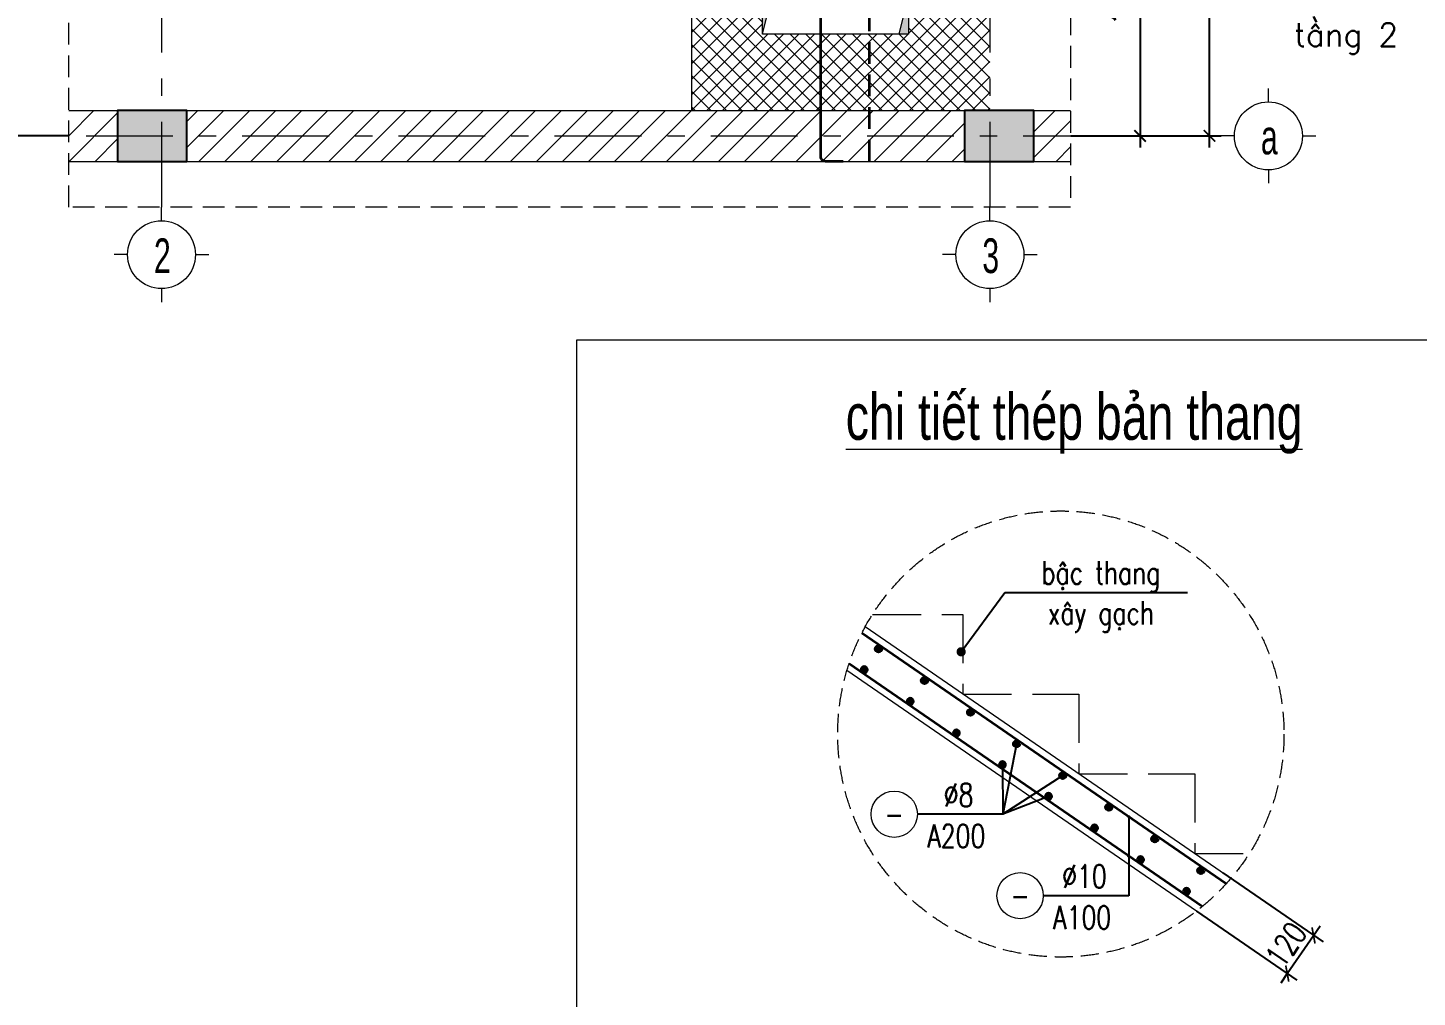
# Model space of a CAD drawing. Extents: x -2098986 to 943, y -1296280 to 73591.
# Drawn here: x -1822283 to -1810274, y -1284120 to -1275738 of the extents above; entities that cross this region are included whole.
import ezdxf
from ezdxf.enums import TextEntityAlignment as Align

# ---------------------------------------------------------------- set-up
doc = ezdxf.new("R2010")
doc.units = 0
doc.header["$LTSCALE"] = 150
doc.header["$PDMODE"] = 35
for name, pattern in [('_An', [5, 3.5, -1.5]), ('_Tim', [9, 5, -1.5, 1, -1.5]), ('DASHED2', [0.375, 0.25, -0.125]), ('HIDDEN', [0.375, 0.25, -0.125])]:
    doc.linetypes.add(name, pattern=pattern)
doc.layers.get('0').update_dxf_attribs({"lineweight": 18})
doc.layers.get('Defpoints').update_dxf_attribs({"lineweight": 18})
doc.layers.add('DIM', color=1, linetype='Continuous')
doc.layers.add('HATCH', color=8, linetype='Continuous')
for name, color, linetype, lineweight in [('LS-DIM', 251, 'Continuous', 13), ('LS-HATCH', 147, 'Continuous', 9), ('LS-TEXT', 60, 'Continuous', 20), ('LS-THAY', 7, 'Continuous', 20), ('LS-THEP', 3, 'Continuous', 35), ('LS-TRUC', 108, '_Tim', 9)]:
    doc.layers.add(name, color=color, linetype=linetype, lineweight=lineweight)
doc.styles.add('KCVN-COMM', font='vnsimli.shx', dxfattribs={"width": 0.7, "height": 220})
doc.styles.add('KCVN-LEADER', font='vnromadi.shx', dxfattribs={"width": 0.7, "height": 4})
doc.styles.add('romans.shx', font='romans.shx', dxfattribs={"width": 0.75, "bigfont": 'vns.shx'})
doc.styles.add('vnsimpli', font='vnsimli.shx', dxfattribs={"width": 0.75})
doc.dimstyles.new('D25', dxfattribs={"dimscale": 0, "dimtxt": 200, "dimasz": 100, "dimexe": 100, "dimexo": 0, "dimgap": 50, "dimtad": 1, "dimdec": 0, "dimlfac": 0.25, "dimdsep": 46, "dimtxsty": 'vnsimpli', "dimblk1": 'ARCHTICK', "dimblk2": 'ARCHTICK', "dimsah": 1, "dimcen": 0, "dimdle": 100, "dimclrd": 256, "dimclre": 256, "dimclrt": 60, "dimadec": 0, "dimazin": 0, "dimtfac": 0.004, "dimtdec": 0, "dimtix": 1, "dimtmove": 2, "dimatfit": 3, "dimldrblk": 'ARCHTICK', "dimfxl": 1, "dimtolj": 1, "dimarcsym": 0})
doc.dimstyles.new('D50', dxfattribs={"dimtxt": 200, "dimasz": 100, "dimexe": 100, "dimexo": 0, "dimgap": 50, "dimtad": 1, "dimdec": 0, "dimlfac": 0.5, "dimzin": 0, "dimdsep": 46, "dimtxsty": 'vnsimpli', "dimblk1": 'ARCHTICK', "dimblk2": 'ARCHTICK', "dimsah": 1, "dimcen": 0, "dimdle": 100, "dimclrd": 256, "dimclre": 256, "dimclrt": 60, "dimadec": 0, "dimazin": 0, "dimtfac": 0.02, "dimtdec": 0, "dimtix": 1, "dimtmove": 2, "dimatfit": 3, "dimldrblk": 'ARCHTICK', "dimfxl": 100, "dimtolj": 1, "dimtzin": 0, "dimarcsym": 0})
doc.dimstyles.new('LE1', dxfattribs={"dimtxt": 2.5, "dimasz": 1.2, "dimexe": 1.25, "dimexo": 0, "dimgap": 0.66, "dimtad": 1, "dimdec": 0, "dimdsep": 46, "dimtxsty": 'KCVN-COMM', "dimblk1": 'ARCHTICK', "dimblk2": 'ARCHTICK', "dimsah": 1, "dimcen": 2.5, "dimclrd": 256, "dimclre": 256, "dimclrt": 60, "dimadec": 0, "dimazin": 0, "dimtfac": 1, "dimtdec": 0, "dimtix": 1, "dimtmove": 2, "dimatfit": 3, "dimldrblk": 'DOT', "dimfxl": 1.25, "dimtolj": 1, "dimtzin": 0, "dimarcsym": 0})
doc.dimstyles.new('LS.GHI CHU', dxfattribs={"dimtxt": 200, "dimasz": 120, "dimexe": 120, "dimexo": 120, "dimgap": 80, "dimtad": 1, "dimdec": 0, "dimzin": 0, "dimdsep": 46, "dimtxsty": 'romans.shx', "dimblk": 'ARCHTICK', "dimcen": 0.09, "dimdle": 120, "dimclrd": 256, "dimclre": 8, "dimclrt": 7, "dimadec": 0, "dimazin": 0, "dimtfac": 1, "dimtdec": 0, "dimtofl": 0, "dimtmove": 0, "dimatfit": 3, "dimldrblk": 'ARCHTICK', "dimfxl": 1, "dimtolj": 1, "dimtzin": 0, "dimarcsym": 0})

# ---------------------------------------------------------------- blocks, each defined once
blk = doc.blocks.new('_ArchTick')
at = {"layer": 'DIM', "color": 0, "const_width": 0.15}
blk.add_lwpolyline([(-0.5, -0.5), (0.5, 0.5)], dxfattribs=at)
blk = doc.blocks.new('_DOT')
at = {"color": 0, "linetype": 'ByBlock'}
blk.add_line((-0.5, 0), (-1, 0), dxfattribs=at)
at = {"color": 0, "linetype": 'ByBlock', "const_width": 0.5}
blk.add_lwpolyline([(-0.25, 0, 1), (0.25, 0, 1)], format="xyb", close=True, dxfattribs=at)
blk = doc.blocks.new('cthep')
for radius in [20, 16.5, 16.5, 13, 9.5, 9.5, 6, 2.5]:
    blk.add_circle((0, 20), radius)
blk = doc.blocks.new('*D1397')
at = {"layer": 'Defpoints', "color": 0, "transparency": 16777216}
for p in [(-1811954, -1283045), (-1812181, -1283375), (-1811170, -1283585)]:
    blk.add_point(p, dxfattribs=at)
at = {"layer": 'LS-DIM', "lineweight": -2, "transparency": 16777216}
for p, q in [((-1811954, -1283045), (-1811087, -1283641)), ((-1812181, -1283375), (-1811314, -1283971)), ((-1811170, -1283585), (-1811113, -1283502)), ((-1811397, -1283915), (-1811170, -1283585)), ((-1811397, -1283915), (-1811453, -1283997))]:
    blk.add_line(p, q, dxfattribs=at)
at = {"layer": 'LS-DIM', "lineweight": -2, "transparency": 16777216, "xscale": 100, "yscale": 100, "zscale": 100}
for p, rotation in [((-1811170, -1283585), 235.4720283438612), ((-1811397, -1283915), 55.4720283438612)]:
    blk.add_blockref('_ArchTick', p, dxfattribs=dict(at, rotation=rotation))
at = {"layer": 'LS-DIM', "color": 60, "transparency": 16777216, "insert": (-1811407, -1283665), "char_height": 200, "attachment_point": 5, "rotation": 55.472, "style": 'vnsimpli'}
blk.add_mtext('\\A1;120', dxfattribs=at)
blk = doc.blocks.new('*D1408')
at = {"layer": 'Defpoints', "color": 0, "transparency": 16777216}
for p in [(-1821929, -1274233), (-1822529, -1276673), (-1821929, -1276673)]:
    blk.add_point(p, dxfattribs=at)
at = {"layer": 'LS-DIM', "lineweight": -2, "transparency": 16777216}
for p, q in [((-1822529, -1274133), (-1822529, -1276773)), ((-1821929, -1274233), (-1822629, -1274233)), ((-1821929, -1276673), (-1822629, -1276673))]:
    blk.add_line(p, q, dxfattribs=at)
at = {"layer": 'LS-DIM', "lineweight": -2, "transparency": 16777216, "xscale": 100, "yscale": 100, "zscale": 100}
for p, rotation in [((-1822529, -1274233), 90), ((-1822529, -1276673), 270)]:
    blk.add_blockref('_ArchTick', p, dxfattribs=dict(at, rotation=rotation))
at = {"layer": 'LS-DIM', "color": 60, "transparency": 16777216, "insert": (-1822679, -1275453), "char_height": 200, "attachment_point": 5, "rotation": 90, "style": 'vnsimpli'}
blk.add_mtext('\\A1;1220', dxfattribs=at)
blk = doc.blocks.new('*D1409')
at = {"layer": 'Defpoints', "color": 0, "transparency": 16777216}
for p in [(-1823129, -1269113), (-1821929, -1269113), (-1821929, -1276673)]:
    blk.add_point(p, dxfattribs=at)
at = {"layer": 'LS-DIM', "lineweight": -2, "transparency": 16777216}
for p, q in [((-1823129, -1276773), (-1823129, -1269013)), ((-1821929, -1269113), (-1823229, -1269113)), ((-1821929, -1276673), (-1823229, -1276673))]:
    blk.add_line(p, q, dxfattribs=at)
at = {"layer": 'LS-DIM', "lineweight": -2, "transparency": 16777216, "xscale": 100, "yscale": 100, "zscale": 100}
for p, rotation in [((-1823129, -1269113), 90), ((-1823129, -1276673), 270)]:
    blk.add_blockref('_ArchTick', p, dxfattribs=dict(at, rotation=rotation))
at = {"layer": 'LS-DIM', "color": 60, "transparency": 16777216, "insert": (-1823279, -1272893), "char_height": 200, "attachment_point": 5, "rotation": 90, "style": 'vnsimpli'}
blk.add_mtext('\\A1;3780', dxfattribs=at)
blk = doc.blocks.new('*D1404')
at = {"layer": 'Defpoints', "color": 0, "transparency": 16777216}
for p in [(-1813269, -1274233), (-1813269, -1276673), (-1812669, -1276673)]:
    blk.add_point(p, dxfattribs=at)
at = {"layer": 'LS-DIM', "lineweight": -2, "transparency": 16777216}
for p, q in [((-1812669, -1274133), (-1812669, -1276773)), ((-1813269, -1274233), (-1812569, -1274233)), ((-1813269, -1276673), (-1812569, -1276673))]:
    blk.add_line(p, q, dxfattribs=at)
at = {"layer": 'LS-DIM', "lineweight": -2, "transparency": 16777216, "xscale": 100, "yscale": 100, "zscale": 100}
for p, rotation in [((-1812669, -1274233), 90), ((-1812669, -1276673), 270)]:
    blk.add_blockref('_ArchTick', p, dxfattribs=dict(at, rotation=rotation))
at = {"layer": 'LS-DIM', "color": 60, "transparency": 16777216, "insert": (-1812819, -1275453), "char_height": 200, "attachment_point": 5, "rotation": 90, "style": 'vnsimpli'}
blk.add_mtext('\\A1;1220', dxfattribs=at)
blk = doc.blocks.new('*D1405')
at = {"layer": 'Defpoints', "color": 0, "transparency": 16777216}
for p in [(-1813269, -1269113), (-1812069, -1269113), (-1813269, -1276673)]:
    blk.add_point(p, dxfattribs=at)
at = {"layer": 'LS-DIM', "lineweight": -2, "transparency": 16777216}
for p, q in [((-1812069, -1276773), (-1812069, -1269013)), ((-1813269, -1269113), (-1811969, -1269113)), ((-1813269, -1276673), (-1811969, -1276673))]:
    blk.add_line(p, q, dxfattribs=at)
at = {"layer": 'LS-DIM', "lineweight": -2, "transparency": 16777216, "xscale": 100, "yscale": 100, "zscale": 100}
for p, rotation in [((-1812069, -1269113), 90), ((-1812069, -1276673), 270)]:
    blk.add_blockref('_ArchTick', p, dxfattribs=dict(at, rotation=rotation))
at = {"layer": 'LS-DIM', "color": 60, "transparency": 16777216, "insert": (-1812219, -1272893), "char_height": 200, "attachment_point": 5, "rotation": 90, "style": 'vnsimpli'}
blk.add_mtext('\\A1;3780', dxfattribs=at)
blk = doc.blocks.new('A$C0F04115F')
at = {"layer": 'LS-THAY'}
for p, q in [((-380, 380), (-380, 530)), ((-760, 0), (-910, 0)), ((0, 0), (150, 0)), ((-380, -380), (-380, -530))]:
    blk.add_line(p, q, dxfattribs=at)
blk.add_circle((-380, 0), 380, dxfattribs=at)
blk = doc.blocks.new('cot MB')
at = {"layer": 'LS-DIM'}
for points in [[(122684, -484996), (122601, -484996), (122601, -485336)], [(123863, -484996), (123780, -485336), (123863, -485336)]]:
    blk.add_hatch(color=256, dxfattribs=at).paths.add_polyline_path(points)
for p, q in [((122601, -485336), (122684, -484996)), ((123863, -484996), (123780, -485336))]:
    blk.add_line(p, q, dxfattribs=at)
blk.add_lwpolyline([(122601, -484996), (123863, -484996), (123863, -485336), (122601, -485336)], close=True, dxfattribs=at)

msp = doc.modelspace()

# ---------------------------------------------------------------- hatches: boundary and pattern name
at = {"layer": 'HATCH'}
h = msp.add_hatch(color=256, dxfattribs=at)
h.dxf.hatch_style = 1
h.paths.add_polyline_path([(-1821507.4, -1276893.4), (-1820907.4, -1276893.4), (-1820907.4, -1276453.4), (-1821507.4, -1276453.4)])
h = msp.add_hatch(color=256, dxfattribs=at)
h.dxf.hatch_style = 1
h.paths.add_polyline_path([(-1814187.4, -1276893.4), (-1813587.4, -1276893.4), (-1813587.4, -1276453.4), (-1814187.4, -1276453.4)])
at = {"layer": 'LS-HATCH'}
h = msp.add_hatch(dxfattribs=at)
h.set_pattern_fill('ANSI37', color=256, scale=30)
h.set_pattern_definition([(45, (199648.67, -9884.24), (-67.351921, 67.351921), []), (135, (199648.67, -9884.24), (-67.351921, -67.351921), [])])
h.paths.add_polyline_path([(-1816547.4, -1274233.4), (-1816547.4, -1276453.4), (-1813967.4, -1276453.4), (-1813967.4, -1274233.4)])
h.paths.add_polyline_path([(-1814670.7, -1275112.4), (-1814670.7, -1275452.8), (-1814670.7, -1275793.2), (-1815932.6, -1275793.2), (-1815932.6, -1275452.8), (-1815932.6, -1275112.4)], flags=16)
h.paths.add_polyline_path([(-1815775, -1275429.5), (-1814917.8, -1275429.5), (-1814917.8, -1275129.5), (-1815775, -1275129.5)], flags=8)
h.paths.add_polyline_path([(-1815869.5, -1275779.9), (-1814740.9, -1275779.9), (-1814740.9, -1275479.9), (-1815869.5, -1275479.9)], flags=8)
h = msp.add_hatch(dxfattribs=at)
h.set_pattern_fill('ANSI31', color=256, scale=50)
h.set_pattern_definition([(45, (199648.67, -9884.24), (-112.253202, 112.253202), [])])
h.paths.add_polyline_path([(-1821507.4, -1276673.4), (-1821507.4, -1276453.4), (-1821929.3, -1276453.4), (-1821929.3, -1276673.4)])
h.paths.add_polyline_path([(-1821507.4, -1276673.4), (-1821929.3, -1276673.4), (-1821929.3, -1276893.4), (-1821507.4, -1276893.4)])
h.paths.add_polyline_path([(-1814187.4, -1276673.4), (-1814187.4, -1276453.4), (-1820907.4, -1276453.4), (-1820907.4, -1276673.4)])
h.paths.add_polyline_path([(-1814187.4, -1276893.4), (-1814187.4, -1276673.4), (-1820907.4, -1276673.4), (-1820907.4, -1276893.4)])
h.paths.add_polyline_path([(-1813269.3, -1276453.4), (-1813587.4, -1276453.4), (-1813587.4, -1276673.4), (-1813269.3, -1276673.4)])
h.paths.add_polyline_path([(-1813269.3, -1276673.4), (-1813587.4, -1276673.4), (-1813587.4, -1276893.4), (-1813269.3, -1276893.4)])

# ---------------------------------------------------------------- linework, layer by layer
at = {"layer": 'DIM'}
for points in [[(-1821507.4, -1276893.4), (-1820907.4, -1276893.4), (-1820907.4, -1276453.4), (-1821507.4, -1276453.4)], [(-1814187.4, -1276893.4), (-1813587.4, -1276893.4), (-1813587.4, -1276453.4), (-1814187.4, -1276453.4)]]:
    msp.add_lwpolyline(points, close=True, dxfattribs=at)
at = {"layer": 'LS-DIM', "linetype": '_An', "ltscale": 0.8}
for p, q in [((-1814981.7, -1280810.3), (-1814200.2, -1280810.3)), ((-1814200.2, -1280810.3), (-1814200.2, -1281499.5)), ((-1814200.2, -1281499.5), (-1813198.5, -1281499.5)), ((-1813198.5, -1281499.5), (-1813198.5, -1282188.7)), ((-1813198.5, -1282188.7), (-1812196.7, -1282188.7)), ((-1812196.7, -1282188.7), (-1812196.7, -1282877.9)), ((-1812196.7, -1282877.9), (-1811725.9, -1282877.9))]:
    msp.add_line(p, q, dxfattribs=at)
at = {"layer": 'LS-DIM', "linetype": 'HIDDEN', "ltscale": 5}
msp.add_lwpolyline([(-1821929.3, -1268302), (-1813269.3, -1268302), (-1813269.3, -1277290), (-1821929.3, -1277290)], close=True, dxfattribs=at)
at = {"layer": 'LS-DIM', "linetype": '_An', "ltscale": 0.3}
msp.add_circle((-1813353.8, -1281844.1), 1928.4, dxfattribs=at)
at = {"layer": 'LS-THAY'}
msp.add_line((-1816547.4, -1274233.4), (-1816547.4, -1276453.4), dxfattribs=at)
at = {"layer": 'LS-THAY', "lineweight": 0}
for p, q in [((-1811884.3, -1283092.9), (-1815045.3, -1280918.1)), ((-1812181.2, -1283375), (-1815202.7, -1281296.2))]:
    msp.add_line(p, q, dxfattribs=at)
at = {"layer": 'LS-THAY'}
for points in [[(-1821929.3, -1276453.4), (-1813269.3, -1276453.4)], [(-1821929.3, -1276893.4), (-1813269.3, -1276893.4)]]:
    msp.add_lwpolyline(points, dxfattribs=at)
at = {"layer": 'LS-THAY', "lineweight": 0}
msp.add_lwpolyline([(-1817540.3, -1284310), (-1808761, -1284310), (-1808761, -1278438.6), (-1817539.9, -1278438.6)], close=True, dxfattribs=at)
at = {"layer": 'LS-THAY'}
for centre in [(-1814793.9, -1282537.7), (-1813706.4, -1283241.7)]:
    msp.add_circle(centre, 200, dxfattribs=at)
at = {"layer": 'LS-THEP', "linetype": 'DASHED2', "ltscale": 5}
msp.add_line((-1815008.4, -1276893.4, 0), (-1815008.4, -1268893.4), dxfattribs=at)
at = {"layer": 'LS-THEP', "ltscale": 25}
for p, q in [((-1811924.2, -1283138.3), (-1815073.5, -1280971.6)), ((-1812132, -1283336), (-1815183.9, -1281236.3))]:
    msp.add_line(p, q, dxfattribs=at)
msp.add_lwpolyline([(-1815234.4, -1276893.4), (-1815388.2, -1276893.4, -0.4142136), (-1815428.4, -1276853.2), (-1815428.4, -1268933.6, -0.4142136), (-1815388.2, -1268893.4), (-1815234.4, -1268893.4)], format="xyb", dxfattribs=at)
at = {"layer": 'LS-TRUC'}
for p, q in [((-1821127.4, -1267102), (-1821127.4, -1277290)), ((-1813967.4, -1267102), (-1813967.4, -1277290)), ((-1823129.3, -1276673.4), (-1812069.3, -1276673.4))]:
    msp.add_line(p, q, dxfattribs=at)

# ---------------------------------------------------------------- block references
at = {"layer": 'LS-DIM'}
msp.add_blockref('cot MB', (-1938533.6, -790457.1), dxfattribs=at)
at = {"layer": 'LS-THAY', "xscale": 0.7730447999201715, "yscale": 0.7730447999201715, "zscale": 0.7730447999201715, "rotation": 180}
for p in [(-1811853.4, -1276673.4), (-1821421.2, -1277699.8), (-1814261.2, -1277699.8)]:
    msp.add_blockref('A$C0F04115F', p, dxfattribs=at)
at = {"layer": 'LS-THEP'}
for p, xscale, yscale, zscale, rotation in [((-1814902.3, -1281115.1), 1.405535999448624, 1.405535999448624, 1.405535999448624, 77.24964731342027), ((-1815037.3, -1281311.4), -1.405535999799738, 1.405535999685526, 1.405536, 33.6944093789435), ((-1814504.3, -1281388.8), 1.405535999448624, 1.405535999448624, 1.405535999448624, 77.24964731342027), ((-1814639.4, -1281585.2), -1.405535999799738, 1.405535999685526, 1.405536, 33.6944093789435), ((-1814106.4, -1281662.6), 1.405535999448624, 1.405535999448624, 1.405535999448624, 77.24964731342027), ((-1814241.5, -1281859), -1.405535999799738, 1.405535999685526, 1.405536, 33.6944093789435), ((-1813708.5, -1281936.4), 1.405535999448624, 1.405535999448624, 1.405535999448624, 77.24964731342027), ((-1813843.6, -1282132.7), -1.405535999799738, 1.405535999685526, 1.405536, 33.6944093789435), ((-1813310.6, -1282210.1), 1.405535999448624, 1.405535999448624, 1.405535999448624, 77.24964731342027), ((-1813445.7, -1282406.5), -1.405535999799738, 1.405535999685526, 1.405536, 33.6944093789435), ((-1812912.7, -1282483.9), 1.405535999448624, 1.405535999448624, 1.405535999448624, 77.24964731342027), ((-1813047.8, -1282680.2), -1.405535999799738, 1.405535999685526, 1.405536, 33.6944093789435), ((-1812514.8, -1282757.7), 1.405535999448624, 1.405535999448624, 1.405535999448624, 77.24964731342027), ((-1812649.9, -1282954), -1.405535999799738, 1.405535999685526, 1.405536, 33.6944093789435), ((-1812116.9, -1283031.4), 1.405535999448624, 1.405535999448624, 1.405535999448624, 77.24964731342027), ((-1812252, -1283227.8), -1.405535999799738, 1.405535999685526, 1.405536, 33.6944093789435)]:
    msp.add_blockref('cthep', p, dxfattribs=dict(at, xscale=xscale, yscale=yscale, zscale=zscale, rotation=rotation))

# ---------------------------------------------------------------- texts
at = {"layer": 'LS-TEXT', "style": 'vnsimpli'}
msp.add_text('tÇng 2', height=200, dxfattribs=at).set_placement((-1810888.4, -1275898.9, 0.9), align=Align.CENTER)
at = {"layer": 'LS-TEXT', "style": 'KCVN-LEADER'}
for s, height, width, p in [('a', 300, 0.65, (-1811552.1, -1276682.5)), ('2', 300, 0.65, (-1821120, -1277708.9)), ('3', 300, 0.65, (-1813960, -1277708.9)), ('%%Uchi tiÕt thÐp b¶n thang', 400, 0.75, (-1813239.4, -1279100.5))]:
    msp.add_text(s, height=height, dxfattribs=dict(at, width=width)).set_placement(p, align=Align.MIDDLE_CENTER)
at = {"layer": 'LS-TEXT', "style": 'vnsimpli', "width": 0.75}
for s, p in [('bËc thang', (-1813007.1, -1280549.1)), ('x©y g¹ch', (-1813007.1, -1280896.7)), ('A200', (-1814256.9, -1282826.2)), ('A100', (-1813169.4, -1283530.2))]:
    msp.add_text(s, height=200, dxfattribs=at).set_placement(p, align=Align.CENTER)
for s, p in [('`8', (-1814237.7, -1282370.8)), ('`10', (-1813150.3, -1283074.8))]:
    msp.add_text(s, height=200, dxfattribs=at).set_placement(p, align=Align.MIDDLE)
for p in [(-1814793.9, -1282537.7), (-1813706.4, -1283241.7)]:
    msp.add_attdef('-', text='2', height=200, dxfattribs=at).set_placement(p, align=Align.MIDDLE)

# ---------------------------------------------------------------- dimensions: what is measured, and where the dimension line sits
at = {"layer": 'LS-DIM'}
for base, p1, p2, picture, middle in [((-1823129.3, -1269113.4), (-1821929.3, -1276673.4), (-1821929.3, -1269113.4), '*D1409', (-1823279.3, -1272893.4)), ((-1812069.3, -1269113.4), (-1813269.3, -1276673.4), (-1813269.3, -1269113.4), '*D1405', (-1812219.3, -1272893.4)), ((-1822529.3, -1276673.4), (-1821929.3, -1274233.4), (-1821929.3, -1276673.4), '*D1408', (-1822679.3, -1275453.4)), ((-1812669.3, -1276673.4), (-1813269.3, -1274233.4), (-1813269.3, -1276673.4), '*D1404', (-1812819.3, -1275453.4))]:
    dim = msp.add_linear_dim(base=base, p1=p1, p2=p2, angle=90, dimstyle='D50', dxfattribs=at)
    dim.commit()
    dim.dimension.update_dxf_attribs({"geometry": picture, "text_midpoint": middle})
dim = msp.add_aligned_dim(p1=(-1812181.2, -1283375), p2=(-1811954, -1283044.9), distance=-952.3, text='120', dimstyle='D25', override={"dimscale": 1}, dxfattribs=at)
dim.commit()
dim.dimension.update_dxf_attribs({"geometry": '*D1397', "text_midpoint": (-1811406.7, -1283664.7)})

# ---------------------------------------------------------------- leaders
for points, dimstyle, override in [([(-1814215.6, -1281133.4), (-1813836.7, -1280619.3), (-1812260.6, -1280619.3)], 'LE1', {"dimasz": 80, "dimtxsty": 'vnsimpli'}), ([(-1813735.9, -1281930.2), (-1813854.5, -1282537.7), (-1814587, -1282537.7)], 'LS.GHI CHU', {"dimscale": 50, "dimasz": 0.2, "dimtad": 0, "dimtxsty": 'vnsimpli', "dimldrblk": 'Origin'}), ([(-1813859.2, -1282109.3), (-1813854.5, -1282537.7), (-1814587, -1282537.7)], 'LS.GHI CHU', {"dimscale": 50, "dimasz": 0.2, "dimtad": 0, "dimtxsty": 'vnsimpli', "dimldrblk": 'Origin'}), ([(-1813338, -1282203.9), (-1813854.5, -1282537.7), (-1814593.9, -1282537.7)], 'LS.GHI CHU', {"dimscale": 50, "dimasz": 0.2, "dimtad": 0, "dimtxsty": 'vnsimpli', "dimldrblk": 'Origin'}), ([(-1813461.3, -1282383.1), (-1813854.5, -1282537.7), (-1814593.9, -1282537.7)], 'LS.GHI CHU', {"dimscale": 50, "dimasz": 0.2, "dimtad": 0, "dimtxsty": 'vnsimpli', "dimldrblk": 'Origin'}), ([(-1812767, -1282558.4), (-1812767, -1283241.7), (-1813506.4, -1283241.7)], 'LS.GHI CHU', {"dimscale": 50, "dimasz": 0.2, "dimtad": 0, "dimtxsty": 'vnsimpli', "dimldrblk": 'Origin'}), ([(-1812767.3, -1282899), (-1812767, -1283241.7), (-1813506.4, -1283241.7)], 'LS.GHI CHU', {"dimscale": 50, "dimasz": 0.2, "dimtad": 0, "dimtxsty": 'vnsimpli', "dimldrblk": 'Origin'})]:
    msp.add_leader(points, dimstyle=dimstyle, override=override, dxfattribs=at)

doc.saveas('drawing.dxf')
